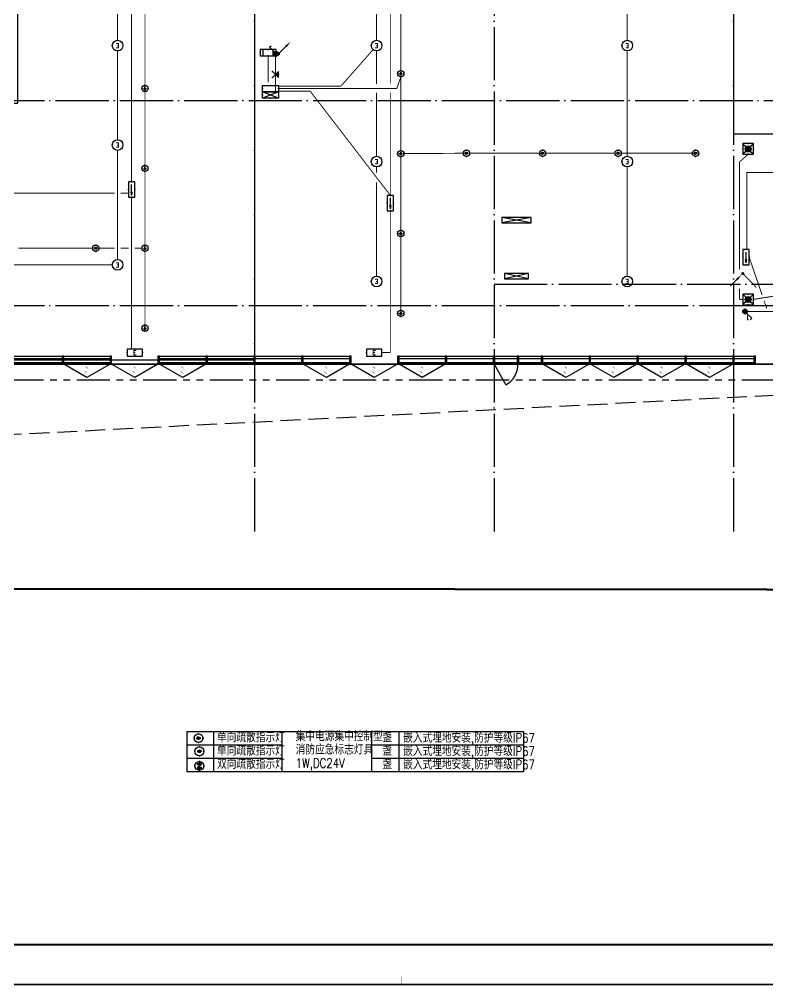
# Model space of a CAD drawing. Extents: x -288892 to 250096, y -100054 to 404668.
# Drawn here: x 41559 to 69686, y -25504 to 10748 of the extents above; entities that cross this region are included whole.
import ezdxf
from ezdxf.enums import TextEntityAlignment as Align
from ezdxf.xclip import XClip

# ---------------------------------------------------------------- set-up
doc = ezdxf.new("R2010")
doc.units = 0
doc.header["$LTSCALE"] = 1000
doc.header["$MEASUREMENT"] = 0
for name, pattern in [('104-14# 核心筒$0$DOTE', [2.42, 2, -0.2, 0.02, -0.2]), ('DASH', [0.35, 0.25, -0.1]), ('X-104 14#平面$0$109 3#平面$0$DASH', [0.35, 0.25, -0.1]), ('X-104 14#平面$0$PHANTOM2', [1.25, 0.625, -0.125, 0.125, -0.125, 0.125, -0.125])]:
    doc.linetypes.add(name, pattern=pattern)
doc.layers.get('0').update_dxf_attribs({"linetype": 'CONTINUOUS'})
for name, color, linetype in [('104-14# 核心筒$0$A_AXIS-轴线', 36, '104-14# 核心筒$0$DOTE'), ('14#楼幕墙$0$A-C_玻璃幕墙', 140, 'CONTINUOUS'), ('14#楼幕墙$0$A-C_窗', 140, 'CONTINUOUS'), ('14#楼幕墙$0$A-C_门', 150, 'CONTINUOUS'), ('EQUIP-照明', 3, 'CONTINUOUS'), ('EQUIP-箱柜', 3, 'CONTINUOUS'), ('LWIRE', 4, 'CONTINUOUS'), ('TEL_TEXT', 3, 'CONTINUOUS'), ('WIRE-应急', 2, 'DASH'), ('WIRE-照明', 1, 'CONTINUOUS'), ('X-104 14#平面$0$A-C_玻璃幕墙', 140, 'CONTINUOUS'), ('X-104 14#平面$0$A-O_屋面', 201, 'CONTINUOUS'), ('X-104 14#平面$0$A-SUR_吊顶', 40, 'CONTINUOUS'), ('X-104 14#平面$0$A-TECH_暖通', 6, 'CONTINUOUS')]:
    doc.layers.add(name, color=color, linetype=linetype)
doc.layers.add('14#楼幕墙$0$04-不打印_辅助线', color=165, linetype='CONTINUOUS', plot=False)
doc.layers.add('X-104 14#平面$0$000套内', color=226, linetype='CONTINUOUS', lineweight=30)
doc.layers.add('X-104 14#平面$0$road', color=142, linetype='CONTINUOUS', lineweight=50)
doc.styles.add('_TCH_LABEL', font='COMPLEX', dxfattribs={"bigfont": 'GBCBIG'})
doc.styles.add('_TEL_DIM', font='SIMPLEX', dxfattribs={"width": 0.8, "height": 3.5, "bigfont": 'HZTXT'})
doc.styles.get("Standard").update_dxf_attribs({"font": 'gbenor.shx', "bigfont": 'gbcbig.shx'})

# ---------------------------------------------------------------- blocks, each defined once
blk = doc.blocks.new('图框-A1+1-2')
for points, const_width in [([(0, 0), (1261, 0), (1261, 594), (0, 594)], 0.05), ([(1186, 584), (25, 584), (25, 10), (1186, 10)], 0.5)]:
    blk.add_lwpolyline(points, close=True, dxfattribs=dict(const_width=const_width))
at = {"const_width": 0.05}
blk.add_lwpolyline([(630.5, 0), (630.5, 2)], dxfattribs=at)
blk = doc.blocks.new('14#楼幕墙$0$A$C38D07553')
blk.add_lwpolyline([(-60, -300), (0, -300), (0, 0), (-60, 0)], close=True)
blk = doc.blocks.new('14#楼幕墙$0$A$C385D642F')
for p in [(43230, -1000), (45030, -1000), (46830, -1000), (48630, -1000), (50430, -1000), (52230, -1000), (54030, -1000), (55830, -1000), (57630, -1000), (59430, -1000), (60330, -1000), (61230, -1000), (63030, -1000), (64830, -1000), (66630, -1000), (68430, -1000)]:
    blk.add_blockref('14#楼幕墙$0$A$C38D07553', p)
blk = doc.blocks.new('14#楼幕墙$0$A$C22714246')
blk.add_lwpolyline([(1740, 497), (870, 0), (0, 497)])
at = {"layer": '14#楼幕墙$0$A-C_玻璃幕墙', "color": 1}
blk.add_lwpolyline([(899, 122, 0, 25, 0), (802, 217, 0, 0, 0), (900, 340, 25, 0, 0), (796, 422, 0, 0, 0)], format="xyseb", dxfattribs=at)
blk = doc.blocks.new('14#楼幕墙$0$$DorLib2D$00000228')
at = {"color": 0}
blk.add_line((0.5, 0), (0, 0.866), dxfattribs=at)
blk.add_arc((0.5, 0), 1, 120, 180, dxfattribs=at)
blk = doc.blocks.new('14#楼幕墙')
at = {"layer": '14#楼幕墙$0$A-C_玻璃幕墙'}
for p, q in [((10770, -1900), (45030, -1900)), ((44970, -2000), (19830, -2000)), ((44970, -2150), (19830, -2150)), ((46770, -1900), (54030, -1900)), ((53970, -2000), (46830, -2000)), ((53970, -2150), (46830, -2150)), ((55770, -1900), (69230, -1900)), ((66630, -2000), (55830, -2000)), ((66630, -2150), (55830, -2150)), ((69170, -2000), (66630, -2000)), ((69170, -2150), (66630, -2150)), ((108092, -2200), (-1359, -2200))]:
    blk.add_line(p, q, dxfattribs=at)
at = {"layer": '14#楼幕墙$0$04-不打印_辅助线'}
for p in [(45030, -2697), (54030, -2697)]:
    blk.add_blockref('14#楼幕墙$0$A$C22714246', p, dxfattribs=at)
at = {"layer": '14#楼幕墙$0$A-C_玻璃幕墙'}
blk.add_blockref('14#楼幕墙$0$A$C385D642F', (0, -900), dxfattribs=at)
at = {"layer": '14#楼幕墙$0$A-C_窗'}
for name, p in [('14#楼幕墙$0$A$C38D07553', (69230, -1900)), ('14#楼幕墙$0$A$C22714246', (43230, -2697)), ('14#楼幕墙$0$A$C22714246', (46830, -2697)), ('14#楼幕墙$0$A$C22714246', (52230, -2697)), ('14#楼幕墙$0$A$C22714246', (55830, -2697)), ('14#楼幕墙$0$A$C22714246', (61230, -2697)), ('14#楼幕墙$0$A$C22714246', (63030, -2697)), ('14#楼幕墙$0$A$C22714246', (64830, -2697)), ('14#楼幕墙$0$A$C22714246', (66630, -2697))]:
    blk.add_blockref(name, p, dxfattribs=at)
at = {"layer": '14#楼幕墙$0$A-C_门', "xscale": 900, "yscale": 900, "zscale": -900, "rotation": 180}
blk.add_blockref('14#楼幕墙$0$$DorLib2D$00000228', (59850, -2200), dxfattribs=at)
blk = doc.blocks.new('104-14# 核心筒')
at = {"layer": '104-14# 核心筒$0$A_AXIS-轴线'}
for p, q in [((50400, 54018), (50400, -8545)), ((59400, 54018), (59400, -8545)), ((68400, 54018), (68400, -8545)), ((-24839, 7700), (120260, 7700)), ((59400, 800), (120260, 800)), ((-24839, 0), (68400, 0)), ((68400, 0), (120260, 0))]:
    blk.add_line(p, q, dxfattribs=at)
blk = doc.blocks.new('*U1812')
blk.add_lwpolyline([(200, 0), (200, 1100), (0, 1100), (0, 0), (200, 0), (0, 1100), (0, 0), (200, 1100)])
blk = doc.blocks.new('*U1803')
blk.add_lwpolyline([(200, 0), (200, 900), (0, 900), (0, 0), (200, 0), (0, 900), (0, 0), (200, 900)])
blk = doc.blocks.new('X-104 14#平面$0$sdfjladfiididid')
at = {"layer": 'X-104 14#平面$0$A-TECH_暖通', "rotation": 90}
for name, p in [('*U1812', (60800, 3100, 2600)), ('*U1803', (60700, 1000))]:
    blk.add_blockref(name, p, dxfattribs=at)
blk = doc.blocks.new('X-104 14#平面')
blk.add_lwpolyline([(-38664, 63600), (150486, 63600), (150486, -25500), (-38664, -25500)], close=True)
for points in [[(45030, -2200), (46770, -2200)], [(54030, -2200), (55770, -2200)]]:
    blk.add_lwpolyline(points)
at = {"layer": 'X-104 14#平面$0$000套内'}
for points in [[(71599, -2050), (108013, -2050), (110308, 1228), (100422, 8150), (92750, 8150), (92750, 7700), (86650, 7700), (86650, 9600), (84300, 9600), (84300, 16600), (86650, 16600), (86650, 17288), (72211, 31727), (66884, 26891), (68400, 25220), (68400, 6450), (71550, 6450), (71550, -2050)], [(23400, 26450), (50400, 26450), (50400, -2050), (23450, -2050), (23450, 7800), (32350, 7800), (32350, 7600), (41500, 7600), (41500, 16600), (38350, 16600), (38350, 19250), (30600, 19250), (30600, 26300)]]:
    blk.add_lwpolyline(points, dxfattribs=at)
at = {"layer": 'X-104 14#平面$0$A-C_玻璃幕墙'}
blk.add_lwpolyline([(-1359, -2200), (108092, -2200), (111292, 2370), (113380, 908), (115789, 4348), (113701, 5811), (116900, 10380), (116900, 38462), (99065, 43424), (96016, 32464), (85707, 35332), (87317, 41119), (83503, 42180), (66341, 26600), (4762, 26600)], close=True, dxfattribs=at)
blk.add_lwpolyline([(68400, -2200), (68400, -1900)], dxfattribs=at)
at = {"layer": 'X-104 14#平面$0$A-O_屋面', "linetype": 'X-104 14#平面$0$PHANTOM2', "ltscale": 2}
blk.add_lwpolyline([(116300, 1125), (112466, -2800), (-12112, -2800), (-10904, 3413), (-11203, 3471), (-4857, 36100), (58809, 36100), (74838, 49550), (86050, 49550), (86050, 51700), (92100, 51702), (92100, 55283), (94609, 59228), (95621, 58584), (95782, 58837), (99792, 56287), (107068, 54162), (111100, 54162), (111100, 52680), (116300, 52680)], close=True, dxfattribs=at)
at = {"layer": 'X-104 14#平面$0$A-SUR_吊顶', "linetype": 'X-104 14#平面$0$109 3#平面$0$DASH', "ltscale": 3}
blk.add_lwpolyline([(109062, -4432), (119297, 10714), (117563, 11100), (120742, 38795), (99427, 44725), (92631, 20300), (86987, 20300), (86987, 21500), (8392, 21500), (5689, 8781), (-2734, 10571), (-6010, -4842), (40178, -2825), (39845, -4916), (83846, -2647)], close=True, dxfattribs=at)
at = {"layer": 'X-104 14#平面$0$road', "flags": 128}
for points in [[(46214, -10635), (-23096, -10783)], [(116535, -10714), (46214, -10635)]]:
    blk.add_lwpolyline(points, dxfattribs=at)
ref = blk.add_blockref('104-14# 核心筒', (0, 0))
XClip(ref).set_block_clipping_path([(-38664.3623821461, -25500), (139216.5485069363, 330900)])
for name in ['14#楼幕墙', 'X-104 14#平面$0$sdfjladfiididid']:
    blk.add_blockref(name, (0, 0))
at = {"xscale": 150, "yscale": 150, "zscale": 150}
blk.add_blockref('图框-A1+1-2', (-38664, -25500), dxfattribs=at)
blk = doc.blocks.new('$equip_U$00000189(HT0843)')
at = {"color": 2}
for p, q in [((-0.72, 0.66), (-0.72, 0)), ((0.72, 0.66), (-0.72, 0.66)), ((-0.72, 0), (0.72, 0)), ((0.72, 0), (0.72, 0.66))]:
    blk.add_line(p, q, dxfattribs=at)
at = {"color": 2, "const_width": 0.0125}
for points in [[(0.72, 0.66), (0.72, 0.66), (-0.72, 0.66)], [(-0.72, 0.66), (-0.72, 0)], [(-0.72, 0), (0.72, 0)], [(0.72, 0), (0.72, 0.66)]]:
    blk.add_lwpolyline(points, dxfattribs=at)
at = {"color": 2}
blk.add_lwpolyline([(-0.72, 0.66), (-0.72, 0)], dxfattribs=at)
for p in [(-0.72, 0.33), (0, 0.66), (0, 0), (0.72, 0.33)]:
    blk.add_point(p)
at = {"color": 7, "style": '_TEL_DIM'}
blk.add_attdef('$TEXT$', text='', height=0.4, dxfattribs=at).set_placement((0, 0.33), align=Align.MIDDLE_CENTER)
at = {"color": 7, "style": '_TEL_DIM', "flags": 1}
blk.add_attdef('A', text='', height=0.000025, dxfattribs=at).set_placement((0, 0), align=Align.MIDDLE_CENTER)
blk = doc.blocks.new('$equip$00002541')
blk.add_hatch(color=256).paths.add_polyline_path([(-0.24, 0.372), (-0.528, 0.3), (-0.24, 0.228)])
for p, q in [((-0.72, 0.6), (-0.72, 0)), ((0.72, 0.6), (-0.72, 0.6)), ((-0.72, 0), (0.72, 0)), ((-0.24, 0.372), (-0.528, 0.3)), ((-0.528, 0.3), (-0.24, 0.228)), ((-0.24, 0.372), (-0.24, 0.228)), ((0.72, 0), (0.72, 0.6))]:
    blk.add_line(p, q)
at = {"color": 7}
blk.add_line((-0.48, 0.3), (0.48, 0.3), dxfattribs=at)
at = {"const_width": 0.02}
blk.add_lwpolyline([(-0.72, 0.6), (-0.72, 0), (0.72, 0), (0.72, 0.6), (-0.72, 0.6), (-0.72, 0)], dxfattribs=at)
for p in [(-0.72, 0.3), (0, 0.6), (0, 0), (0.72, 0.3)]:
    blk.add_point(p)
at = {"color": 7, "style": '_TEL_DIM', "flags": 1}
blk.add_attdef('A', text='', height=0.00002, dxfattribs=at).set_placement((0, 0), align=Align.MIDDLE_CENTER)
blk = doc.blocks.new('$equip$00001838')
blk.add_circle((0, 0), 0.5)
at = {"color": 7, "style": '_TEL_DIM'}
blk.add_attdef('$TEXT$', text='', height=0.4, dxfattribs=at).set_placement((0, 0), align=Align.MIDDLE_CENTER)
at = {"color": 7, "style": '_TEL_DIM', "flags": 1}
blk.add_attdef('A', text='', height=0.00002, dxfattribs=at).set_placement((0, 0), align=Align.MIDDLE_CENTER)
blk = doc.blocks.new('$equip$00001822')
for p, q in [((0.147, 0.356), (0.625, 0.833)), ((0.625, 0.833), (0.766, 0.692))]:
    blk.add_line(p, q)
blk.add_circle((0, 0.208), 0.208)
for p in [(-0.208, 0.208), (-0.015, 0.001), (0, 0.417), (0.208, 0.208)]:
    blk.add_point(p)
for points in [[(-0.18, 0.313), (0.18, 0.313), (-0.208, 0.208), (0.208, 0.208)], [(-0.18, 0.104), (0.18, 0.104), (-0.208, 0.208), (0.208, 0.208)], [(-0.104, 0.389), (0.104, 0.389), (-0.18, 0.313), (0.18, 0.313)], [(-0.104, 0.028), (0.104, 0.028), (-0.18, 0.104), (0.18, 0.104)], [(0, 0.417), (0, 0.417), (-0.104, 0.389), (0.104, 0.389)], [(0, 0), (0, 0), (-0.104, 0.028), (0.104, 0.028)]]:
    blk.add_solid(points)
at = {"color": 7, "style": '_TEL_DIM'}
blk.add_attdef('$TEXT$', text='', height=0.4, dxfattribs=at).set_placement((0.581, 0.465), align=Align.MIDDLE_CENTER)
at = {"color": 7, "style": '_TEL_DIM', "flags": 1}
blk.add_attdef('A', text='', height=0.00002, dxfattribs=at).set_placement((0, 0), align=Align.MIDDLE_CENTER)
blk = doc.blocks.new('$equip$00002540')
blk.add_hatch(color=256).paths.add_polyline_path([(0.24, 0.372), (0.24, 0.228), (0.528, 0.3)])
for p, q in [((-0.72, 0.6), (-0.72, 0)), ((0.72, 0.6), (-0.72, 0.6)), ((-0.72, 0), (0.72, 0)), ((0.24, 0.372), (0.24, 0.228)), ((0.528, 0.3), (0.24, 0.372)), ((0.24, 0.228), (0.528, 0.3)), ((0.72, 0), (0.72, 0.6))]:
    blk.add_line(p, q)
at = {"color": 7}
blk.add_line((-0.48, 0.3), (0.48, 0.3), dxfattribs=at)
at = {"const_width": 0.02}
blk.add_lwpolyline([(-0.72, 0.6), (-0.72, 0), (0.72, 0), (0.72, 0.6), (-0.72, 0.6), (-0.72, 0)], dxfattribs=at)
for p in [(-0.72, 0.3), (0, 0.6), (0, 0), (0.72, 0.3)]:
    blk.add_point(p)
at = {"color": 7, "style": '_TEL_DIM', "flags": 1}
blk.add_attdef('A', text='', height=0.00002, dxfattribs=at).set_placement((0, 0), align=Align.MIDDLE_CENTER)
blk = doc.blocks.new('$equip$00002604')
blk.add_hatch(color=256).paths.add_polyline_path([(0.275, 0.5, 1), (-0.274, 0.5, 1)])
for p, q in [((-0.429, 0.929), (-0.194, 0.694)), ((0.194, 0.694), (0.429, 0.929)), ((-0.429, 0.071), (-0.194, 0.306)), ((0.194, 0.306), (0.429, 0.071))]:
    blk.add_line(p, q)
at = {"const_width": 0.02}
blk.add_lwpolyline([(-0.5, 1), (-0.5, 0), (0.5, 0), (0.5, 1), (-0.5, 1), (-0.5, 0)], dxfattribs=at)
blk.add_lwpolyline([(-0.5, 1), (-0.5, 0), (0.5, 0), (0.5, 1)], close=True)
blk.add_circle((0, 0.5), 0.275)
for p in [(0, 1), (-0.5, 0.5), (0, 0), (0.5, 0.5)]:
    blk.add_point(p)
at = {"color": 7, "style": '_TEL_DIM', "flags": 1}
blk.add_attdef('A', text='', height=0.000025, dxfattribs=at).set_placement((0, 0), align=Align.MIDDLE_CENTER)
blk = doc.blocks.new('$equip_U$00000292(HT0843)')
for p in [(0, 1), (-0.5, 0.5), (0.5, 0.5)]:
    blk.add_point(p)
blk.add_blockref('$equip$00002604', (0, 0))
at = {"color": 7, "style": '_TEL_DIM', "flags": 1}
for tag in ['A', 'REMARK']:
    blk.add_attdef(tag, text='', height=0.000025, dxfattribs=at).set_placement((0, 0), align=Align.MIDDLE_CENTER)
blk = doc.blocks.new('$equip$00001424')
for p, q in [((-0.75, 0), (0.75, 0.6)), ((-0.75, 0.6), (0.75, 0)), ((0.75, 0.6), (-0.75, 0.6)), ((-0.75, 0.6), (-0.75, 0)), ((-0.75, 0), (0.75, 0)), ((0.75, 0), (0.75, 0.6))]:
    blk.add_line(p, q)
for p in [(-0.75, 0.3), (0, 0.6), (0, 0), (0.75, 0.3)]:
    blk.add_point(p)
at = {"style": '_TCH_LABEL', "flags": 9}
blk.add_attdef('A', (0, 0), '', height=0.00002, dxfattribs=at)
blk = doc.blocks.new('$equip$00001413')
for p, q in [((0.75, 0.6), (-0.75, 0.6)), ((-0.75, 0.6), (-0.75, 0)), ((-0.75, 0), (0.75, 0)), ((0.75, 0), (0.75, 0.6))]:
    blk.add_line(p, q)
for p in [(-0.75, 0.3), (0, 0.6), (0, 0), (0.75, 0.3)]:
    blk.add_point(p)
at = {"style": '_TCH_LABEL', "flags": 9}
blk.add_attdef('A', (0, 0), '', height=0.00002, dxfattribs=at)
blk = doc.blocks.new('$equip$00001154')
for p, q in [((0, 0.283), (0, -0.283)), ((0, 0.283), (0.566, -0.283)), ((0.566, 0.283), (0, -0.283))]:
    blk.add_line(p, q)
for p in [(0, 0.004), (0.283, 0), (0.566, 0.283), (0.566, -0.283)]:
    blk.add_point(p)
blk.add_solid([(0, -0.283), (0.283, 0), (0, 0.283)])
at = {"layer": 'TEL_TEXT', "style": '_TEL_DIM', "flags": 1}
blk.add_attdef('A', text='', height=0.00002, dxfattribs=at).set_placement((0, 0), align=Align.MIDDLE_CENTER)
blk = doc.blocks.new('$equip$00001962')
for p, q in [((0.147, 0.356), (0.625, 0.833)), ((0.625, 0.833), (0.766, 0.692))]:
    blk.add_line(p, q)
blk.add_circle((0, 0.208), 0.208)
for p in [(-0.208, 0.208), (0, 0.417), (0, 0), (0.208, 0.208)]:
    blk.add_point(p)
for points in [[(-0.18, 0.313), (0.18, 0.313), (-0.208, 0.208), (0.208, 0.208)], [(-0.18, 0.104), (0.18, 0.104), (-0.208, 0.208), (0.208, 0.208)], [(-0.104, 0.389), (0.104, 0.389), (-0.18, 0.313), (0.18, 0.313)], [(-0.104, 0.028), (0.104, 0.028), (-0.18, 0.104), (0.18, 0.104)], [(0, 0.417), (0, 0.417), (-0.104, 0.389), (0.104, 0.389)], [(0, 0), (0, 0), (-0.104, 0.028), (0.104, 0.028)]]:
    blk.add_solid(points)
at = {"layer": 'TEL_TEXT', "style": '_TEL_DIM', "flags": 1}
blk.add_attdef('A', text='', height=0.00002, dxfattribs=at).set_placement((0, 0), align=Align.MIDDLE_CENTER)
blk = doc.blocks.new('$TelecSys$00000079')
for p, q in [((0.7, 0.7), (0, 0)), ((0.104, 0.104), (0.104, 0.104)), ((-0.104, -0.104), (-0.104, -0.104))]:
    blk.add_line(p, q)
at = {"const_width": 0.142}
blk.add_lwpolyline([(-0.071, 0, 1), (0.071, 0, 1)], format="xyb", close=True, dxfattribs=at)
blk.add_solid([(0.63, 0.77), (0.77, 0.63), (1.15, 1.15)])
at = {"width": 0.8, "flags": 9}
blk.add_attdef('A', (0, 0), '', height=0.00002, dxfattribs=at)
blk = doc.blocks.new('$TelecSys$00000081')
for p, q in [((0.104, 0.104), (0.104, 0.104)), ((-1.15, -1.15), (-0.55, -0.55)), ((-0.104, -0.104), (-0.104, -0.104))]:
    blk.add_line(p, q)
at = {"const_width": 0.142}
blk.add_lwpolyline([(0.071, 0, 1), (-0.071, 0, 1)], format="xyb", close=True, dxfattribs=at)
blk.add_solid([(-0.62, -0.48), (-0.48, -0.62), (-0.1, -0.1)])
at = {"width": 0.8, "flags": 9}
blk.add_attdef('A', (0, 0), '', height=0.00002, rotation=180, dxfattribs=at)
blk = doc.blocks.new('$equip$00001428')
for p, q in [((0.75, 0.6), (-0.75, 0.6)), ((-0.75, 0.6), (-0.75, 0)), ((-0.75, 0), (0.75, 0)), ((-0.469, 0.6), (-0.469, 0)), ((0.469, 0.6), (0.469, 0)), ((0.75, 0), (0.75, 0.6))]:
    blk.add_line(p, q)
for p in [(-0.75, 0.3), (0, 0.6), (0, 0), (0.75, 0.3)]:
    blk.add_point(p)
at = {"style": '_TCH_LABEL', "flags": 9}
blk.add_attdef('A', (0, 0), '', height=0.00002, dxfattribs=at)
blk = doc.blocks.new('$equip_U$00000283(晏大钊)')
at = {"color": 3}
for p, q in [((-0.07, 0.05), (-0.27, 0.05)), ((-0.27, 0.05), (-0.27, 0.05)), ((-0.26, 0.05), (-0.27, 0.04)), ((-0.25, 0.05), (-0.27, 0.03)), ((-0.24, 0.05), (-0.27, 0.02)), ((-0.23, 0.05), (-0.27, 0.01)), ((-0.22, 0.05), (-0.27, 0)), ((-0.2, 0.05), (-0.27, -0.01)), ((-0.19, 0.05), (-0.27, -0.03)), ((-0.18, 0.05), (-0.27, -0.04)), ((-0.17, 0.05), (-0.27, -0.05)), ((-0.16, 0.05), (-0.27, -0.06)), ((-0.27, 0.05), (-0.27, 0.05)), ((-0.26, 0.05), (-0.27, 0.04)), ((-0.25, 0.05), (-0.27, 0.03)), ((-0.24, 0.05), (-0.27, 0.02)), ((-0.23, 0.05), (-0.27, 0.01)), ((-0.22, 0.05), (-0.27, 0)), ((-0.2, 0.05), (-0.27, -0.01)), ((-0.19, 0.05), (-0.27, -0.03)), ((-0.18, 0.05), (-0.27, -0.04)), ((-0.17, 0.05), (-0.27, -0.05)), ((-0.16, 0.05), (-0.27, -0.06)), ((-0.15, 0.05), (-0.26, -0.06)), ((-0.15, 0.05), (-0.26, -0.06)), ((-0.14, 0.05), (-0.25, -0.06)), ((-0.14, 0.05), (-0.25, -0.06)), ((-0.13, 0.05), (-0.24, -0.06)), ((-0.13, 0.05), (-0.24, -0.06)), ((-0.11, 0.05), (-0.23, -0.06)), ((-0.11, 0.05), (-0.23, -0.06)), ((-0.1, 0.05), (-0.22, -0.06)), ((-0.1, 0.05), (-0.22, -0.06)), ((-0.09, 0.05), (-0.21, -0.06)), ((-0.09, 0.05), (-0.21, -0.06)), ((-0.08, 0.05), (-0.2, -0.06)), ((-0.08, 0.05), (-0.2, -0.06)), ((-0.07, 0.05), (-0.18, -0.06)), ((-0.07, 0.05), (-0.18, -0.06)), ((-0.06, 0.05), (-0.17, -0.06)), ((-0.06, 0.05), (-0.17, -0.06)), ((-0.05, 0.05), (-0.16, -0.06)), ((-0.05, 0.05), (-0.16, -0.06)), ((-0.04, 0.05), (-0.15, -0.06)), ((-0.04, 0.05), (-0.15, -0.06)), ((-0.02, 0.05), (-0.14, -0.06)), ((-0.02, 0.05), (-0.14, -0.06)), ((-0.01, 0.05), (-0.13, -0.06)), ((-0.01, 0.05), (-0.13, -0.06)), ((0, 0.05), (-0.12, -0.06)), ((0, 0.05), (-0.12, -0.06)), ((0.01, 0.05), (-0.11, -0.06)), ((0.01, 0.05), (-0.11, -0.06)), ((0.02, 0.05), (-0.09, -0.06)), ((0.02, 0.05), (-0.09, -0.06)), ((0.03, 0.05), (-0.08, -0.06)), ((0.03, 0.05), (-0.08, -0.06)), ((0.04, 0.05), (-0.07, -0.06)), ((0.04, 0.05), (-0.07, -0.06)), ((0.05, 0.05), (-0.06, -0.06)), ((0.05, 0.05), (-0.06, -0.06)), ((-0.04, 0.17), (-0.05, 0.16)), ((-0.04, 0.17), (-0.05, 0.16)), ((0.07, 0.05), (-0.05, -0.06)), ((0.07, 0.05), (-0.05, -0.06)), ((-0.03, 0.17), (-0.04, 0.16)), ((-0.02, 0.17), (-0.04, 0.15)), ((-0.03, 0.17), (-0.04, 0.16)), ((-0.02, 0.17), (-0.04, 0.15)), ((0.15, 0.13), (-0.04, -0.06)), ((0.15, 0.13), (-0.04, -0.06)), ((0.21, 0.08), (-0.04, -0.18)), ((0.17, 0.03), (-0.04, -0.18)), ((-0.01, 0.17), (-0.03, 0.15)), ((0, 0.17), (-0.03, 0.14)), ((-0.01, 0.17), (-0.03, 0.15)), ((0, 0.17), (-0.03, 0.14)), ((0.16, 0.13), (-0.03, -0.06)), ((0.16, 0.13), (-0.03, -0.06)), ((0.22, 0.07), (-0.03, -0.18)), ((0.17, 0.02), (-0.03, -0.18)), ((0.01, 0.17), (-0.02, 0.14)), ((0.01, 0.17), (-0.02, 0.14)), ((0.17, 0.12), (-0.02, -0.06)), ((0.17, 0.12), (-0.02, -0.06)), ((0.22, 0.07), (-0.02, -0.18)), ((0.17, 0.01), (-0.02, -0.18)), ((0.02, 0.17), (-0.01, 0.13)), ((0.03, 0.17), (-0.01, 0.13)), ((0.02, 0.17), (-0.01, 0.13)), ((0.03, 0.17), (-0.01, 0.13)), ((0.23, 0.06), (-0.01, -0.18)), ((0.05, 0.17), (0, 0.12)), ((0.06, 0.17), (0, 0.12)), ((0.05, 0.17), (0, 0.12)), ((0.06, 0.17), (0, 0.12)), ((0.17, 0.11), (0, -0.06)), ((0.17, 0.11), (0, -0.06)), ((0.24, 0.06), (0, -0.18)), ((0.07, 0.17), (0.01, 0.11)), ((0.07, 0.17), (0.01, 0.11)), ((0.18, 0.11), (0.01, -0.06)), ((0.18, 0.11), (0.01, -0.06)), ((0.08, 0.17), (0.02, 0.1)), ((0.09, 0.17), (0.02, 0.1)), ((0.08, 0.17), (0.02, 0.1)), ((0.09, 0.17), (0.02, 0.1)), ((0.18, 0.1), (0.02, -0.06)), ((0.18, 0.1), (0.02, -0.06)), ((0.24, 0.05), (0.02, -0.18)), ((0.1, 0.17), (0.03, 0.09)), ((0.11, 0.17), (0.03, 0.09)), ((0.1, 0.17), (0.03, 0.09)), ((0.11, 0.17), (0.03, 0.09)), ((0.19, 0.1), (0.03, -0.06)), ((0.19, 0.1), (0.03, -0.06)), ((0.25, 0.05), (0.03, -0.18)), ((0.12, 0.16), (0.04, 0.08)), ((0.12, 0.16), (0.04, 0.08)), ((0.19, 0.09), (0.04, -0.06)), ((0.19, 0.09), (0.04, -0.06)), ((0.25, 0.04), (0.04, -0.18)), ((0.12, 0.16), (0.05, 0.08)), ((0.12, 0.16), (0.05, 0.08)), ((0.13, 0.15), (0.05, 0.07)), ((0.13, 0.15), (0.05, 0.07)), ((0.2, 0.09), (0.05, -0.06)), ((0.2, 0.09), (0.05, -0.06)), ((0.26, 0.03), (0.05, -0.18)), ((0.14, 0.15), (0.06, 0.07)), ((0.14, 0.15), (0.06, 0.07)), ((0.14, 0.14), (0.06, 0.06)), ((0.14, 0.14), (0.06, 0.06)), ((0.21, 0.08), (0.06, -0.06)), ((0.16, 0.04), (0.06, -0.06)), ((0.27, 0.03), (0.06, -0.18)), ((0.15, 0.14), (0.07, 0.06)), ((0.15, 0.14), (0.07, 0.06)), ((0.27, 0.02), (0.07, -0.18)), ((0.28, 0.02), (0.08, -0.18)), ((0.28, 0.01), (0.09, -0.18)), ((0.28, 0.01), (0.09, -0.18)), ((0.29, 0.01), (0.1, -0.18)), ((0.29, 0.01), (0.1, -0.18)), ((0.3, 0), (0.16, -0.13)), ((0.3, 0), (0.16, -0.13)), ((0.21, 0.08), (0.17, 0.04)), ((0.21, 0.08), (0.18, 0.04)), ((0.22, 0.07), (0.19, 0.04)), ((0.22, 0.07), (0.2, 0.04)), ((0.23, 0.06), (0.21, 0.04)), ((0.24, 0.06), (0.21, 0.03)), ((0.24, 0.05), (0.21, 0.02)), ((0.25, 0.05), (0.21, 0.01)), ((0.25, 0.04), (0.21, 0)), ((0.26, 0.03), (0.21, -0.01)), ((0.27, 0.03), (0.21, -0.02)), ((0.27, 0.02), (0.21, -0.03)), ((0.28, 0.02), (0.21, -0.05)), ((-0.03, -0.15), (-0.05, -0.18)), ((-0.03, -0.15), (-0.05, -0.18)), ((0.17, 0), (-0.01, -0.18)), ((0.17, -0.01), (0, -0.18)), ((0.17, -0.03), (0.02, -0.18)), ((0.17, -0.04), (0.03, -0.18)), ((0.17, -0.05), (0.04, -0.18)), ((0.17, -0.05), (0.05, -0.18)), ((0.18, -0.05), (0.06, -0.18)), ((0.19, -0.05), (0.07, -0.18)), ((0.2, -0.05), (0.08, -0.18)), ((0.3, 0), (0.27, -0.03)), ((0.3, 0), (0.27, -0.03))]:
    blk.add_line(p, q, dxfattribs=at)
at = {"color": 3, "linetype": 'ByBlock', "ltscale": 5}
for p, q in [((-0.27, 0.05), (-0.27, -0.06)), ((0.07, 0.05), (-0.27, 0.05)), ((0.07, 0.05), (-0.06, 0.17)), ((-0.06, 0.17), (0.11, 0.17)), ((0.07, 0.05), (0.07, 0.05)), ((0.11, 0.17), (0.3, 0)), ((-0.27, -0.06), (0.07, -0.06)), ((-0.06, -0.18), (0.07, -0.06)), ((0.11, -0.18), (-0.06, -0.18)), ((0.07, -0.06), (0.07, -0.06)), ((0.3, 0), (0.11, -0.18))]:
    blk.add_line(p, q, dxfattribs=at)
at = {"color": 3}
blk.add_circle((0, 0), 0.595, dxfattribs=at)
for p in [(-0.59, 0), (0, 0.59), (0.59, 0), (0, -0.59)]:
    blk.add_point(p)
at = {"color": 7, "style": '_TEL_DIM', "flags": 1}
for tag in ['A', 'REMARK']:
    blk.add_attdef(tag, text='', height=0.000025, dxfattribs=at).set_placement((0, 0), align=Align.MIDDLE_CENTER)
blk = doc.blocks.new('$equip_U$00000284(晏大钊)')
for p in [(-0.298, 0), (0, 0.298), (0.298, 0), (0, -0.298)]:
    blk.add_point(p)
at = {"xscale": 0.5, "yscale": 0.5, "zscale": 0.5}
blk.add_blockref('$equip_U$00000283(晏大钊)', (0, 0), dxfattribs=at)
at = {"color": 7, "style": '_TEL_DIM', "flags": 1}
for tag in ['A', 'REMARK']:
    blk.add_attdef(tag, text='', height=0.0000125, dxfattribs=at).set_placement((0, 0), align=Align.MIDDLE_CENTER)
blk = doc.blocks.new('$equip_U$00000302(HT0843)')
for p in [(-0.298, 0), (0, 0.298), (0.298, 0), (0, -0.298)]:
    blk.add_point(p)
at = {"rotation": 180}
blk.add_blockref('$equip_U$00000284(晏大钊)', (0, 0), dxfattribs=at)
at = {"color": 7, "style": '_TEL_DIM', "flags": 1}
for tag in ['A', 'REMARK']:
    blk.add_attdef(tag, text='', height=0.0000125, dxfattribs=at).set_placement((0, 0), align=Align.MIDDLE_CENTER)
blk = doc.blocks.new('$equip_U$00000348(HT0843)')
at = {"color": 3, "linetype": 'ByBlock', "ltscale": 5}
for p, q in [((-0.215, 0.049), (-0.125, 0.149)), ((-0.215, -0.037), (-0.215, 0.049)), ((-0.155, 0.029), (-0.215, -0.037)), ((-0.155, 0.026), (-0.155, 0.029)), ((-0.155, 0.029), (-0.155, -0.15)), ((-0.125, 0.149), (-0.035, 0.049)), ((-0.035, -0.037), (-0.095, 0.029)), ((-0.035, 0.049), (-0.035, -0.037)), ((0.035, -0.053), (0.035, 0.03)), ((0.035, 0.03), (0.093, -0.034)), ((0.15, -0.034), (0.208, 0.03)), ((0.208, 0.03), (0.208, -0.053)), ((-0.155, -0.15), (-0.095, -0.15)), ((0.121, -0.149), (0.035, -0.053)), ((0.093, -0.031), (0.093, -0.034)), ((0.208, -0.053), (0.121, -0.149)), ((0.15, -0.031), (0.15, -0.034))]:
    blk.add_line(p, q, dxfattribs=at)
at = {"color": 3}
for p, q in [((-0.215, 0.044), (-0.176, 0.005)), ((-0.215, 0.044), (-0.176, 0.005)), ((-0.215, 0.038), (-0.179, 0.002)), ((-0.215, 0.038), (-0.179, 0.002)), ((-0.215, 0.032), (-0.182, -0.001)), ((-0.215, 0.032), (-0.182, -0.001)), ((-0.215, 0.027), (-0.184, -0.004)), ((-0.215, 0.027), (-0.184, -0.004)), ((-0.215, 0.021), (-0.187, -0.007)), ((-0.215, 0.021), (-0.187, -0.007)), ((-0.215, 0.015), (-0.19, -0.01)), ((-0.215, 0.015), (-0.19, -0.01)), ((-0.215, 0.009), (-0.193, -0.013)), ((-0.215, 0.009), (-0.193, -0.013)), ((-0.215, 0.003), (-0.196, -0.016)), ((-0.215, 0.003), (-0.196, -0.016)), ((-0.214, 0.049), (-0.173, 0.009)), ((-0.214, 0.049), (-0.173, 0.009)), ((-0.212, 0.053), (-0.171, 0.012)), ((-0.212, 0.053), (-0.171, 0.012)), ((-0.209, 0.056), (-0.168, 0.015)), ((-0.209, 0.056), (-0.168, 0.015)), ((-0.206, 0.059), (-0.165, 0.018)), ((-0.206, 0.059), (-0.165, 0.018)), ((-0.203, 0.062), (-0.162, 0.021)), ((-0.203, 0.062), (-0.162, 0.021)), ((-0.2, 0.065), (-0.16, 0.024)), ((-0.2, 0.065), (-0.16, 0.024)), ((-0.198, 0.068), (-0.157, 0.027)), ((-0.198, 0.068), (-0.157, 0.027)), ((-0.195, 0.071), (-0.095, -0.029)), ((-0.195, 0.071), (-0.095, -0.029)), ((-0.192, 0.074), (-0.095, -0.023)), ((-0.192, 0.074), (-0.095, -0.023)), ((-0.189, 0.077), (-0.095, -0.017)), ((-0.189, 0.077), (-0.095, -0.017)), ((-0.187, 0.08), (-0.095, -0.011)), ((-0.187, 0.08), (-0.095, -0.011)), ((-0.184, 0.083), (-0.095, -0.005)), ((-0.184, 0.083), (-0.095, -0.005)), ((-0.181, 0.086), (-0.095, 0)), ((-0.181, 0.086), (-0.095, 0)), ((-0.178, 0.089), (-0.095, 0.006)), ((-0.178, 0.089), (-0.095, 0.006)), ((-0.176, 0.092), (-0.095, 0.012)), ((-0.176, 0.092), (-0.095, 0.012)), ((-0.173, 0.096), (-0.095, 0.018)), ((-0.173, 0.096), (-0.095, 0.018)), ((-0.17, 0.099), (-0.095, 0.024)), ((-0.17, 0.099), (-0.149, 0.078)), ((-0.167, 0.102), (-0.035, -0.03)), ((-0.167, 0.102), (-0.149, 0.084)), ((-0.165, 0.105), (-0.035, -0.024)), ((-0.165, 0.105), (-0.149, 0.09)), ((-0.162, 0.108), (-0.035, -0.019)), ((-0.162, 0.108), (-0.149, 0.095)), ((-0.159, 0.111), (-0.035, -0.013)), ((-0.159, 0.111), (-0.149, 0.101)), ((-0.156, 0.114), (-0.035, -0.007)), ((-0.156, 0.114), (-0.144, 0.101)), ((-0.155, 0.025), (-0.095, -0.035)), ((-0.155, 0.025), (-0.095, -0.035)), ((-0.155, 0.019), (-0.095, -0.04)), ((-0.155, 0.019), (-0.095, -0.04)), ((-0.155, 0.014), (-0.095, -0.046)), ((-0.155, 0.014), (-0.095, -0.046)), ((-0.155, 0.008), (-0.095, -0.052)), ((-0.155, 0.008), (-0.095, -0.052)), ((-0.155, 0.002), (-0.095, -0.058)), ((-0.155, 0.002), (-0.095, -0.058)), ((-0.153, 0.117), (-0.035, -0.001)), ((-0.153, 0.117), (-0.138, 0.101)), ((-0.151, 0.12), (-0.035, 0.005)), ((-0.151, 0.12), (-0.132, 0.101)), ((-0.148, 0.123), (-0.035, 0.011)), ((-0.148, 0.123), (-0.126, 0.102)), ((-0.148, 0.077), (-0.095, 0.024)), ((-0.145, 0.126), (-0.035, 0.017)), ((-0.143, 0.077), (-0.035, -0.03)), ((-0.142, 0.129), (-0.035, 0.022)), ((-0.14, 0.132), (-0.035, 0.028)), ((-0.137, 0.135), (-0.035, 0.034)), ((-0.137, 0.077), (-0.035, -0.024)), ((-0.134, 0.139), (-0.035, 0.04)), ((-0.134, 0.139), (-0.035, 0.04)), ((-0.131, 0.142), (-0.035, 0.046)), ((-0.131, 0.142), (-0.035, 0.046)), ((-0.131, 0.077), (-0.035, -0.019)), ((-0.125, 0.077), (-0.035, -0.013)), ((-0.12, 0.077), (-0.035, -0.007)), ((-0.114, 0.078), (-0.035, -0.001)), ((-0.108, 0.078), (-0.035, 0.005)), ((-0.102, 0.078), (-0.035, 0.011)), ((-0.099, 0.098), (-0.035, 0.034)), ((-0.099, 0.092), (-0.035, 0.028)), ((-0.099, 0.086), (-0.035, 0.022)), ((-0.099, 0.08), (-0.035, 0.017)), ((0.048, 0.016), (0.035, 0.029)), ((0.162, -0.104), (0.035, 0.023)), ((0.159, -0.107), (0.035, 0.017)), ((0.157, -0.11), (0.035, 0.012)), ((0.154, -0.113), (0.035, 0.006)), ((0.151, -0.116), (0.035, 0.001)), ((0.15, 0.082), (0.093, 0.139)), ((0.15, 0.076), (0.093, 0.134)), ((0.15, 0.071), (0.093, 0.128)), ((0.15, 0.065), (0.093, 0.123)), ((0.15, 0.06), (0.093, 0.117)), ((0.15, 0.054), (0.093, 0.111)), ((0.15, 0.048), (0.093, 0.106)), ((0.15, 0.043), (0.093, 0.1)), ((0.15, 0.037), (0.093, 0.095)), ((0.15, 0.031), (0.093, 0.089)), ((0.15, 0.026), (0.093, 0.083)), ((0.15, 0.02), (0.093, 0.078)), ((0.15, 0.015), (0.093, 0.072)), ((0.15, 0.009), (0.093, 0.067)), ((0.15, 0.003), (0.093, 0.061)), ((0.15, -0.002), (0.093, 0.055)), ((0.15, -0.008), (0.093, 0.05)), ((0.15, -0.013), (0.093, 0.044)), ((0.15, -0.019), (0.093, 0.038)), ((0.15, -0.025), (0.093, 0.033)), ((0.15, -0.03), (0.093, 0.027)), ((0.188, -0.074), (0.093, 0.022)), ((0.186, -0.077), (0.093, 0.016)), ((0.183, -0.08), (0.093, 0.01)), ((0.18, -0.083), (0.093, 0.005)), ((0.15, 0.088), (0.099, 0.139)), ((0.15, 0.093), (0.105, 0.139)), ((0.15, 0.099), (0.11, 0.139)), ((0.15, 0.104), (0.116, 0.139)), ((0.15, 0.11), (0.121, 0.139)), ((0.15, 0.116), (0.127, 0.139)), ((0.15, 0.121), (0.133, 0.139)), ((0.15, 0.127), (0.138, 0.139)), ((0.15, 0.133), (0.144, 0.139)), ((0.15, 0.138), (0.15, 0.139)), ((0.15, 0.039), (0.15, 0.138)), ((0.208, -0.026), (0.181, 0.001)), ((0.208, -0.02), (0.184, 0.003)), ((0.208, -0.015), (0.186, 0.006)), ((0.208, -0.009), (0.189, 0.009)), ((0.208, -0.004), (0.192, 0.012)), ((0.208, 0.002), (0.194, 0.015)), ((0.208, 0.008), (0.197, 0.018)), ((0.208, 0.013), (0.2, 0.021)), ((0.208, 0.019), (0.202, 0.024)), ((0.208, 0.024), (0.205, 0.027)), ((-0.215, -0.003), (-0.198, -0.019)), ((-0.215, -0.003), (-0.198, -0.019)), ((-0.215, -0.008), (-0.201, -0.022)), ((-0.215, -0.008), (-0.201, -0.022)), ((-0.215, -0.014), (-0.204, -0.025)), ((-0.215, -0.014), (-0.204, -0.025)), ((-0.215, -0.02), (-0.207, -0.028)), ((-0.215, -0.02), (-0.207, -0.028)), ((-0.215, -0.026), (-0.209, -0.031)), ((-0.215, -0.026), (-0.209, -0.031)), ((-0.215, -0.032), (-0.212, -0.034)), ((-0.215, -0.032), (-0.212, -0.034)), ((-0.155, -0.004), (-0.095, -0.064)), ((-0.155, -0.004), (-0.095, -0.064)), ((-0.155, -0.01), (-0.095, -0.07)), ((-0.155, -0.01), (-0.095, -0.07)), ((-0.155, -0.016), (-0.095, -0.075)), ((-0.155, -0.016), (-0.095, -0.075)), ((-0.155, -0.021), (-0.095, -0.081)), ((-0.155, -0.021), (-0.095, -0.081)), ((-0.155, -0.027), (-0.095, -0.087)), ((-0.155, -0.027), (-0.095, -0.087)), ((-0.155, -0.033), (-0.095, -0.093)), ((-0.155, -0.033), (-0.095, -0.093)), ((-0.155, -0.039), (-0.095, -0.099)), ((-0.155, -0.039), (-0.095, -0.099)), ((-0.155, -0.045), (-0.095, -0.105)), ((-0.155, -0.045), (-0.095, -0.105)), ((-0.155, -0.046), (-0.155, -0.15)), ((-0.155, -0.051), (-0.095, -0.11)), ((-0.155, -0.051), (-0.095, -0.11)), ((-0.155, -0.057), (-0.095, -0.116)), ((-0.155, -0.057), (-0.095, -0.116)), ((-0.155, -0.062), (-0.095, -0.122)), ((-0.155, -0.062), (-0.095, -0.122)), ((-0.155, -0.068), (-0.095, -0.128)), ((-0.155, -0.068), (-0.095, -0.128)), ((-0.155, -0.074), (-0.095, -0.134)), ((-0.155, -0.074), (-0.095, -0.134)), ((-0.155, -0.08), (-0.095, -0.14)), ((-0.155, -0.08), (-0.095, -0.14)), ((-0.155, -0.086), (-0.095, -0.145)), ((-0.155, -0.086), (-0.095, -0.145)), ((-0.155, -0.092), (-0.096, -0.15)), ((-0.155, -0.092), (-0.096, -0.15)), ((-0.155, -0.097), (-0.102, -0.15)), ((-0.155, -0.097), (-0.102, -0.15)), ((-0.155, -0.103), (-0.108, -0.15)), ((-0.155, -0.103), (-0.108, -0.15)), ((-0.155, -0.109), (-0.114, -0.15)), ((-0.155, -0.109), (-0.114, -0.15)), ((-0.155, -0.115), (-0.119, -0.15)), ((-0.155, -0.115), (-0.119, -0.15)), ((-0.155, -0.121), (-0.125, -0.15)), ((-0.155, -0.121), (-0.125, -0.15)), ((-0.155, -0.127), (-0.131, -0.15)), ((-0.155, -0.127), (-0.131, -0.15)), ((-0.155, -0.132), (-0.137, -0.15)), ((-0.155, -0.132), (-0.137, -0.15)), ((-0.155, -0.138), (-0.143, -0.15)), ((-0.155, -0.138), (-0.143, -0.15)), ((-0.155, -0.144), (-0.149, -0.15)), ((-0.155, -0.144), (-0.149, -0.15)), ((-0.155, -0.15), (-0.154, -0.15)), ((-0.155, -0.15), (-0.154, -0.15)), ((-0.048, -0.023), (-0.035, -0.036)), ((-0.048, -0.023), (-0.035, -0.036)), ((0.149, -0.119), (0.035, -0.005)), ((0.146, -0.122), (0.035, -0.011)), ((0.143, -0.124), (0.035, -0.016)), ((0.141, -0.127), (0.035, -0.022)), ((0.138, -0.13), (0.035, -0.028)), ((0.135, -0.133), (0.035, -0.033)), ((0.133, -0.136), (0.035, -0.039)), ((0.13, -0.139), (0.035, -0.044)), ((0.127, -0.142), (0.035, -0.05)), ((0.125, -0.145), (0.058, -0.078)), ((0.178, -0.086), (0.093, -0.001)), ((0.175, -0.089), (0.093, -0.006)), ((0.172, -0.092), (0.093, -0.012)), ((0.17, -0.095), (0.093, -0.018)), ((0.167, -0.098), (0.093, -0.023)), ((0.165, -0.101), (0.093, -0.029)), ((0.122, -0.148), (0.108, -0.135)), ((0.191, -0.071), (0.152, -0.032)), ((0.194, -0.068), (0.154, -0.029)), ((0.196, -0.065), (0.157, -0.026)), ((0.199, -0.062), (0.16, -0.023)), ((0.202, -0.06), (0.162, -0.02)), ((0.204, -0.057), (0.165, -0.017)), ((0.207, -0.054), (0.168, -0.014)), ((0.208, -0.048), (0.17, -0.011)), ((0.208, -0.043), (0.173, -0.008)), ((0.208, -0.037), (0.176, -0.005)), ((0.208, -0.032), (0.178, -0.002))]:
    blk.add_line(p, q, dxfattribs=at)
at = {"color": 3, "linetype": 'ByBlock', "ltscale": 5}
blk.add_lwpolyline([(0.15, -0.034), (0.15, 0.139), (0.093, 0.139), (0.093, -0.034)], dxfattribs=at)
at = {"color": 3}
blk.add_circle((0, 0), 0.297, dxfattribs=at)
for p in [(-0.298, 0), (0, 0.297), (0.297, 0), (0, -0.298)]:
    blk.add_point(p)
at = {"color": 7, "style": '_TEL_DIM', "flags": 1}
for tag in ['A', 'REMARK']:
    blk.add_attdef(tag, text='', height=0.00004, dxfattribs=at).set_placement((0, 0), align=Align.MIDDLE_CENTER)

msp = doc.modelspace()

# ---------------------------------------------------------------- linework, layer by layer
at = {"layer": 'EQUIP-箱柜', "color": 3}
for p, q in [((47855, -16001), (60508, -16001)), ((47855, -16001), (47855, -17501)), ((48864, -16001), (48864, -17501)), ((51429, -16001), (51429, -17501)), ((54800, -16001), (54800, -17501)), ((55820, -16001), (55820, -17501)), ((60508, -16001), (60508, -17501)), ((47855, -16501), (51429, -16501)), ((54800, -16501), (60508, -16501)), ((47855, -17001), (51429, -17001)), ((54800, -17001), (60508, -17001)), ((47855, -17501), (60508, -17501))]:
    msp.add_line(p, q, dxfattribs=at)
at = {"layer": 'WIRE-应急', "linetype": 'DASH', "const_width": 35}
for points in [[(45254, 9961), (45254, 14061)], [(54988, 9961), (54988, 14061)], [(64407, 9961), (64407, 14061)], [(45780, 4643), (45780, 13047)], [(55504, 8328), (55504, 11870)], [(55898, 8824), (55898, 11586)], [(46283, 8271), (46283, 11033)], [(45254, 6226), (45254, 9561)], [(54856, 9611), (53651, 8242)], [(54988, 8324), (54988, 9561)], [(64407, 5604), (64407, 9561)], [(51187, 8026), (51187, 9372)], [(55745, 8146), (55898, 8586)], [(55898, 5824), (55898, 8586)], [(46283, 5271), (46283, 8033)], [(51300, 8242), (53651, 8242)], [(51300, 8146), (55745, 8146)], [(51300, 8045), (52495, 8045)], [(55504, 4135), (52495, 8045)], [(54988, 5604), (54988, 7994)], [(55504, 4135), (55504, 7990)], [(45254, 1726), (45254, 5826)], [(55898, 2824), (55898, 5586)], [(56017, 5705), (58248, 5718)], [(58486, 5718), (61107, 5718)], [(61345, 5718), (63945, 5718)], [(64183, 5718), (66856, 5718)], [(68629, 5393), (68950, 5678)], [(54988, 4990), (54988, 5204)], [(64407, 1104), (64407, 5204)], [(68629, 1354), (68629, 5393)], [(46283, 2271), (46283, 5033)], [(71210, 5000), (68899, 5000)], [(68899, 5000), (68899, 2103)], [(54988, 1104), (54988, 4621)], [(40130, 4215), (45141, 4215)], [(45366, 4215), (45660, 4215)], [(45780, 4067), (45780, -1636)], [(55504, 3559), (55504, -1768)], [(55898, -176), (55898, 2586)], [(41519, 2153), (44314, 2153)], [(44552, 2153), (45141, 2153)], [(45366, 2153), (45668, 2153)], [(45893, 2153), (46164, 2153)], [(46283, -729), (46283, 2033)], [(69475, 396), (68990, 1815)], [(39867, 1526), (45054, 1526)], [(68629, 229), (68629, 628)], [(71378, 588), (69150, 229)], [(68750, 229), (68629, 229)], [(69648, -112), (69549, 180)], [(55188, -1768), (55504, -1768)]]:
    msp.add_lwpolyline(points, dxfattribs=at)
at = {"layer": 'WIRE-照明', "linetype": 'Continuous', "const_width": 35}
for points in [[(50911, 9374), (50911, 8378)], [(51300, 8045), (51300, 8045)], [(68755, 1193), (69259, 681)], [(68916, -225), (70148, -225)]]:
    msp.add_lwpolyline(points, dxfattribs=at)

# ---------------------------------------------------------------- block references
msp.add_blockref('X-104 14#平面', (0, 0))
at = {"layer": 'EQUIP-照明', "xscale": 400, "yscale": 400, "zscale": 400, "rotation": 180}
for p in [(45254, 9761), (54988, 9761), (64407, 9761), (45254, 6026), (54988, 5404), (64407, 5404), (45254, 1526), (54988, 904), (64407, 904)]:
    msp.add_blockref('$equip$00001838', p, dxfattribs=at).add_auto_attribs({'$TEXT$': 'E'})
at = {"layer": 'EQUIP-照明'}
for name, p, xscale, yscale, zscale, rotation in [('$equip$00001962', (51300, 9450), 400, 400, 400, 90), ('$equip$00001154', (51300, 8671), 400, 400, 400, 180), ('$equip_U$00000302(HT0843)', (55898, 8705), 400, 400, 400, 90), ('$equip_U$00000302(HT0843)', (46283, 8152), 400, 400, 400, 90), ('$equip_U$00000302(HT0843)', (55898, 5705), 400, 400, 400, 90), ('$equip_U$00000292(HT0843)', (68750, 5878), 400, 400, 400, 270), ('$equip_U$00000302(HT0843)', (46283, 5152), 400, 400, 400, 90), ('$equip$00002541', (45900, 4355), 400, 400, 400, 90), ('$equip$00002541', (55624, 3847), 400, 400, 400, 89.99999999999984), ('$equip_U$00000302(HT0843)', (55898, 2705), 400, 400, 400, 90), ('$equip_U$00000302(HT0843)', (44433, 2153), 400, 400, 400, 180), ('$equip_U$00000302(HT0843)', (46283, 2152), 400, 400, 400, 90), ('$equip$00002540', (68750, 1815), 400, 400, 400, 270), ('$equip_U$00000292(HT0843)', (68750, 229), 400, 400, 400, 270), ('$equip_U$00000302(HT0843)', (55898, -295), 400, 400, 400, 90), ('$equip_U$00000302(HT0843)', (46283, -848), 400, 400, 400, 90), ('$equip_U$00000302(HT0843)', (48327, -16740), 560, 560, 560, 180), ('$equip_U$00000348(HT0843)', (48328, -17288), 560, 560, 560, 90)]:
    msp.add_blockref(name, p, dxfattribs=dict(at, xscale=xscale, yscale=yscale, zscale=zscale, rotation=rotation))
for p, xscale, yscale, zscale in [((58367, 5718), 400, 400, 400), ((61226, 5718), 400, 400, 400), ((64064, 5718), 400, 400, 400), ((66975, 5718), 400, 400, 400), ((48297, -16246), 560, 560, 560)]:
    msp.add_blockref('$equip_U$00000302(HT0843)', p, dxfattribs=dict(at, xscale=xscale, yscale=yscale, zscale=zscale))
ref = msp.add_blockref('$equip$00001822', (68750, -225), dxfattribs=dict(at, xscale=400, yscale=400, zscale=400, rotation=270))
ref.add_attrib('$TEXT$', 't', dxfattribs={"layer": '0', "color": 7, "height": 160, "style": '_TEL_DIM'}).set_placement((68936, -457), align=Align.MIDDLE_CENTER)
at = {"layer": 'EQUIP-照明', "xscale": 400, "yscale": 400, "zscale": 400}
for p in [(45900, -1900), (54900, -1900)]:
    msp.add_blockref('$equip_U$00000189(HT0843)', p, dxfattribs=at).add_auto_attribs({'$TEXT$': 'E'})
at = {"layer": 'EQUIP-箱柜', "xscale": 400, "yscale": 400, "zscale": 400, "rotation": 180}
msp.add_blockref('$equip$00001428', (50911, 9614), dxfattribs=at)
at = {"layer": 'EQUIP-箱柜', "xscale": -400.0000000000001, "yscale": 399.9999999999999, "zscale": 400}
for name, p in [('$equip$00001413', (51000, 8026)), ('$equip$00001424', (51000, 7786))]:
    msp.add_blockref(name, p, dxfattribs=at)
at = {"layer": 'LWIRE', "xscale": 400, "yscale": 400, "zscale": 400}
for name, p in [('$TelecSys$00000079', (51300, 9450)), ('$TelecSys$00000081', (68750, 1200))]:
    msp.add_blockref(name, p, dxfattribs=at)

# ---------------------------------------------------------------- texts
at = {"layer": 'EQUIP-箱柜', "color": 3, "style": '_TEL_DIM', "width": 0.8}
for s, p in [('单向疏散指示灯', (48992, -16396)), ('集中电源集中控制型 ', (51947, -16357)), ('盏', (55204, -16402)), ('嵌入式埋地安装,防护等级IP67', (55985, -16415)), ('单向疏散指示灯', (48992, -16896)), ('消防应急标志灯具', (51947, -16857)), ('盏', (55204, -16902)), ('嵌入式埋地安装,防护等级IP67', (55985, -16915)), ('双向疏散指示灯', (48992, -17396)), ('1W,DC24V', (51947, -17357)), ('盏', (55204, -17402)), ('嵌入式埋地安装,防护等级IP67', (55985, -17415))]:
    msp.add_text(s, height=350, dxfattribs=at).set_placement(p)

doc.saveas('drawing.dxf')
